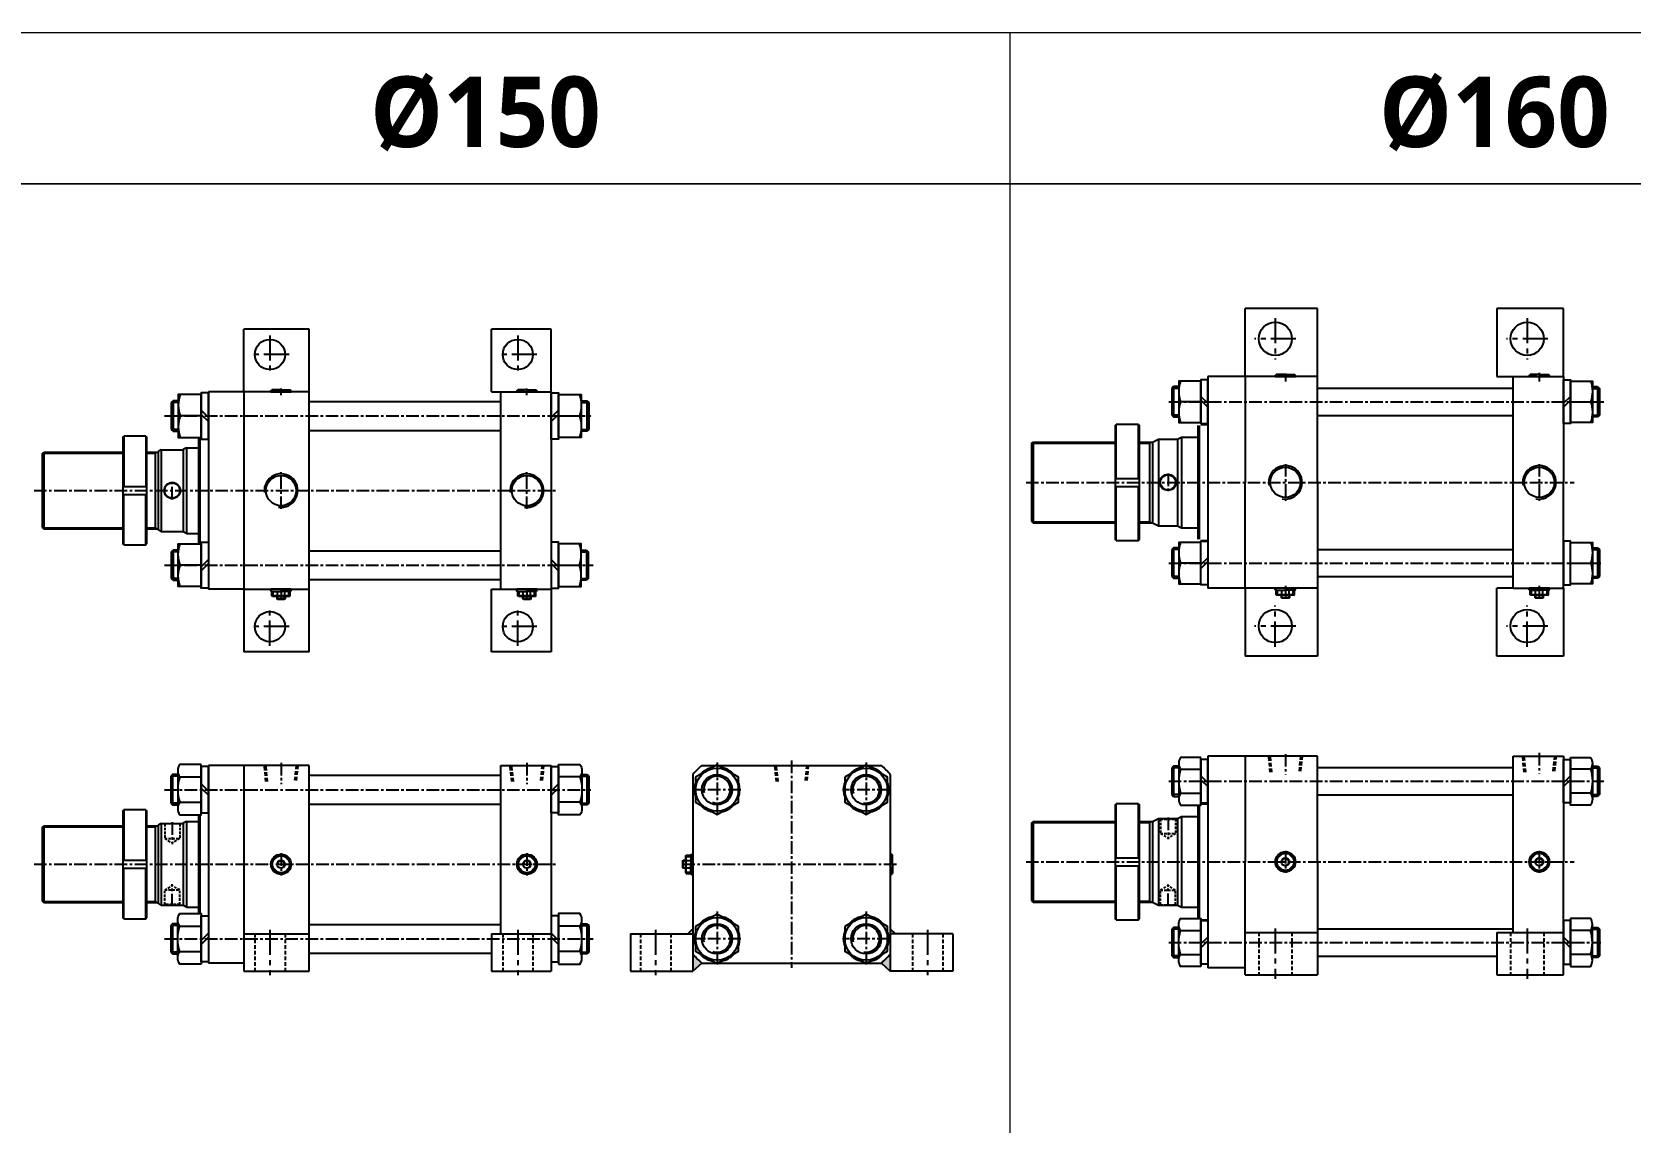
# Model space of a CAD drawing. Extents: x -819 to 29893, y -8942 to 3511.
# Drawn here: x 1142 to 2728, y 1074 to 2156 of the extents above; entities that cross this region are included whole.
import ezdxf

# ---------------------------------------------------------------- set-up
doc = ezdxf.new("R2010")
doc.units = 0
doc.header["$LTSCALE"] = 10
doc.header["$MEASUREMENT"] = 0
for name, pattern in [('CENTER', [2, 1.25, -0.25, 0.25, -0.25]), ('CENTERX2', [4, 2.5, -0.5, 0.5, -0.5]), ('HIDDEN', [0.375, 0.25, -0.125]), ('HIDDENX2', [0.75, 0.5, -0.25])]:
    doc.linetypes.add(name, pattern=pattern)
doc.layers.get('0').update_dxf_attribs({"linetype": 'CONTINUOUS'})
for name, color, linetype in [('CEN', 1, 'CENTERX2'), ('HID', 2, 'HIDDENX2'), ('ML', 7, 'CONTINUOUS')]:
    doc.layers.add(name, color=color, linetype=linetype)
doc.styles.add('문자', font='romans.shx')

msp = doc.modelspace()

# ---------------------------------------------------------------- hatches: boundary and pattern name
at = {"layer": 'ML'}
h = msp.add_hatch(color=256, dxfattribs=at)
h.paths.add_polyline_path([(1994, 1266), (1994, 1261), (1999, 1261)])
h.paths.add_polyline_path([(1994, 1240.8, -0.02356), (1985.2, 1232), (1994, 1224)])
h.paths.add_polyline_path([(1806.8, 1232, -0.02356), (1798, 1240.8), (1798, 1224)])
h.paths.add_polyline_path([(1798, 1266), (1793, 1261), (1798, 1261)])

# ---------------------------------------------------------------- linework, layer by layer
at = {"layer": 'CEN', "color": 1, "linetype": 'CENTER', "ltscale": 2}
for p, q in [((2376.1, 1871.9), (2376.1, 1830.9)), ((2626.1, 1871.9), (2626.1, 1830.9)), ((1378.3, 1854.8), (1378.3, 1816.8)), ((1624.3, 1854.8), (1624.3, 1816.8)), ((2396.6, 1851.4), (2355.6, 1851.4)), ((2646.6, 1851.4), (2605.6, 1851.4)), ((1397.3, 1835.8), (1359.3, 1835.8)), ((1643.3, 1835.8), (1605.3, 1835.8)), ((2376.1, 1545.9), (2376.1, 1586.9)), ((2626.1, 1545.9), (2626.1, 1586.9)), ((1378.3, 1546.8), (1378.3, 1584.8)), ((1624.3, 1546.8), (1624.3, 1584.8)), ((1397.3, 1565.8), (1359.3, 1565.8)), ((1643.3, 1565.8), (1605.3, 1565.8)), ((2396.6, 1566.4), (2355.6, 1566.4)), ((2646.6, 1566.4), (2605.6, 1566.4)), ((1378.3, 1265), (1378.3, 1220)), ((1624.3, 1265), (1624.3, 1220)), ((1761, 1265), (1761, 1220)), ((2031, 1265), (2031, 1220)), ((2376.1, 1266.4), (2376.1, 1216.4)), ((2626.1, 1266.4), (2626.1, 1216.4))]:
    msp.add_line(p, q, dxfattribs=at)
at = {"layer": 'CEN', "color": 7, "linetype": 'Continuous', "ltscale": 2}
for p, q in [((1598.3, 1261), (1598.3, 1224)), ((2596.1, 1262.4), (2596.1, 1220.4))]:
    msp.add_line(p, q, dxfattribs=at)
at = {"layer": 'HID', "color": 6, "linetype": 'HIDDEN', "ltscale": 1.5}
for p, q in [((1363.3, 1261), (1363.3, 1224)), ((1393.3, 1261), (1393.3, 1224)), ((1609.3, 1261), (1609.3, 1224)), ((1639.3, 1261), (1639.3, 1224)), ((1746, 1261), (1746, 1224)), ((1776, 1261), (1776, 1224)), ((2016, 1261), (2016, 1224)), ((2046, 1261), (2046, 1224)), ((2359.6, 1262.4), (2359.6, 1220.4)), ((2392.6, 1262.4), (2392.6, 1220.4)), ((2609.6, 1262.4), (2609.6, 1220.4)), ((2642.6, 1262.4), (2642.6, 1220.4))]:
    msp.add_line(p, q, dxfattribs=at)
at = {"layer": 'ML'}
for p, q in [((2346.1, 1813.9), (2346.1, 1881.4)), ((2418.1, 1881.4), (2346.1, 1881.4)), ((2418.1, 1813.9), (2418.1, 1881.4)), ((2662.1, 1881.4), (2596.1, 1881.4)), ((2596.1, 1881.4), (2596.1, 1813.9)), ((2662.1, 1813.9), (2662.1, 1881.4)), ((1352.3, 1798.8), (1352.3, 1860.8)), ((1417.3, 1860.8), (1352.3, 1860.8)), ((1417.3, 1540.8), (1417.3, 1860.8)), ((1657.3, 1860.8), (1598.3, 1860.8)), ((1598.3, 1798.8), (1598.3, 1860.8)), ((1657.3, 1798.8), (1657.3, 1860.8)), ((2309.1, 1813.9), (2309.1, 1603.9)), ((2346.1, 1813.9), (2309.1, 1813.9)), ((2309.1, 1813.9), (2309.1, 1813.9)), ((2376.1, 1814.9), (2377.1, 1815.9)), ((2376.1, 1814.9), (2376.1, 1813.9)), ((2376.1, 1814.9), (2381.7, 1814.9)), ((2376.1, 1813.9), (2396.1, 1813.9)), ((2376.1, 1813.9), (2396.1, 1813.9)), ((2386.1, 1815.9), (2377.1, 1815.9)), ((2381.7, 1815.9), (2381.7, 1813.9)), ((2386.1, 1815.9), (2395.1, 1815.9)), ((2390.4, 1815.9), (2390.4, 1813.9)), ((2396.1, 1814.9), (2390.4, 1814.9)), ((2396.1, 1814.9), (2395.1, 1815.9)), ((2396.1, 1814.9), (2396.1, 1813.9)), ((2596.1, 1813.9), (2612.1, 1813.9)), ((2628.1, 1814.9), (2629.1, 1815.9)), ((2628.1, 1814.9), (2628.1, 1813.9)), ((2628.1, 1814.9), (2633.7, 1814.9)), ((2628.1, 1813.9), (2648.1, 1813.9)), ((2628.1, 1813.9), (2648.1, 1813.9)), ((2638.1, 1815.9), (2629.1, 1815.9)), ((2633.7, 1815.9), (2633.7, 1813.9)), ((2638.1, 1815.9), (2647.1, 1815.9)), ((2642.4, 1815.9), (2642.4, 1813.9)), ((2648.1, 1814.9), (2642.4, 1814.9)), ((2648.1, 1814.9), (2647.1, 1815.9)), ((2648.1, 1814.9), (2648.1, 1813.9)), ((1317.3, 1798.8), (1317.3, 1602.8)), ((1352.3, 1798.8), (1317.3, 1798.8)), ((1352.3, 1798.8), (1352.3, 1602.8)), ((1417.3, 1798.8), (1352.3, 1798.8)), ((1379.3, 1799.8), (1380.3, 1800.8)), ((1379.3, 1799.8), (1379.3, 1798.8)), ((1379.3, 1799.8), (1384.9, 1799.8)), ((1379.3, 1798.8), (1399.3, 1798.8)), ((1379.3, 1798.8), (1399.3, 1798.8)), ((1389.3, 1800.8), (1380.3, 1800.8)), ((1384.9, 1800.8), (1384.9, 1798.8)), ((1389.3, 1800.8), (1398.3, 1800.8)), ((1393.7, 1800.8), (1393.7, 1798.8)), ((1399.3, 1799.8), (1393.7, 1799.8)), ((1399.3, 1799.8), (1398.3, 1800.8)), ((1399.3, 1799.8), (1399.3, 1798.8)), ((1417.3, 1602.8), (1417.3, 1798.8)), ((1598.3, 1798.8), (1657.3, 1798.8)), ((1607.3, 1798.8), (1657.3, 1798.8)), ((1607.3, 1602.8), (1607.3, 1798.8)), ((1623.3, 1799.8), (1624.3, 1800.8)), ((1623.3, 1799.8), (1623.3, 1798.8)), ((1623.3, 1799.8), (1628.9, 1799.8)), ((1623.3, 1798.8), (1643.3, 1798.8)), ((1623.3, 1798.8), (1643.3, 1798.8)), ((1633.3, 1800.8), (1624.3, 1800.8)), ((1628.9, 1800.8), (1628.9, 1798.8)), ((1633.3, 1800.8), (1642.3, 1800.8)), ((1637.7, 1800.8), (1637.7, 1798.8)), ((1643.3, 1799.8), (1637.7, 1799.8)), ((1643.3, 1799.8), (1642.3, 1800.8)), ((1643.3, 1799.8), (1643.3, 1798.8)), ((1657.3, 1798.8), (1657.3, 1602.8)), ((2275.1, 1803.9), (2273.4, 1802.2)), ((2273.4, 1802.2), (2273.4, 1775.6)), ((2280.3, 1803.9), (2275.1, 1803.9)), ((2275.1, 1803.9), (2275.1, 1773.9)), ((2302.3, 1794.2), (2309.1, 1787.4)), ((2668.9, 1794.2), (2662.1, 1787.4)), ((2690.9, 1803.9), (2696, 1803.9)), ((2696, 1803.9), (2697.7, 1802.2)), ((2696, 1803.9), (2696, 1773.9)), ((2697.7, 1802.2), (2697.7, 1775.6)), ((1282.1, 1789.8), (1280.4, 1788.1)), ((1280.4, 1788.1), (1280.4, 1761.5)), ((1287.3, 1789.8), (1282.1, 1789.8)), ((1282.1, 1789.8), (1282.1, 1759.8)), ((1310.1, 1780.4), (1317.3, 1773.2)), ((1664.5, 1780.4), (1657.3, 1773.2)), ((1687.8, 1789.8), (1692.9, 1789.8)), ((1692.9, 1789.8), (1694.7, 1788.1)), ((1692.9, 1789.8), (1692.9, 1759.8)), ((1694.7, 1788.1), (1694.7, 1761.5)), ((2302.3, 1788.9), (2282.1, 1788.9)), ((2302.3, 1790.4), (2309.1, 1783.6)), ((2668.9, 1790.4), (2662.1, 1783.6)), ((2668.9, 1788.9), (2689, 1788.9)), ((1280.4, 1761.5), (1282.1, 1759.8)), ((1310.1, 1774.8), (1289.2, 1774.8)), ((1310.1, 1776.4), (1317.3, 1769.2)), ((1664.5, 1776.4), (1657.3, 1769.2)), ((1664.5, 1774.8), (1685.4, 1774.8)), ((1694.7, 1761.5), (1692.9, 1759.8)), ((2217.3, 1765.4), (2218.3, 1766.4)), ((2217.3, 1765.4), (2217.3, 1652.4)), ((2240.3, 1766.4), (2218.3, 1766.4)), ((2218.3, 1712.9), (2218.3, 1766.4)), ((2240.3, 1712.9), (2240.3, 1766.4)), ((2240.3, 1766.4), (2241.3, 1765.4)), ((2241.3, 1652.4), (2241.3, 1765.4)), ((2273.4, 1775.6), (2275.1, 1773.9)), ((2275.1, 1773.9), (2280.3, 1773.9)), ((2299.1, 1764.9), (2299.4, 1765.2)), ((2299.1, 1764.9), (2299.1, 1652.9)), ((2300.6, 1765.2), (2300.6, 1652.5)), ((2696, 1773.9), (2690.9, 1773.9)), ((2697.7, 1775.6), (2696, 1773.9)), ((1232.1, 1753.8), (1233.1, 1754.8)), ((1232.1, 1753.8), (1232.1, 1647.8)), ((1233.1, 1754.8), (1233.1, 1704.8)), ((1255.1, 1754.8), (1233.1, 1754.8)), ((1255.1, 1754.8), (1255.1, 1704.8)), ((1255.1, 1754.8), (1256.1, 1753.8)), ((1256.1, 1647.8), (1256.1, 1753.8)), ((1282.1, 1759.8), (1287.3, 1759.8)), ((1307.3, 1753.5), (1307.3, 1648.1)), ((1308.8, 1753.5), (1308.8, 1648.1)), ((1692.9, 1759.8), (1687.8, 1759.8)), ((2134.1, 1747.4), (2135.6, 1748.9)), ((2134.1, 1747.4), (2134.1, 1670.4)), ((2135.6, 1748.9), (2135.6, 1668.9)), ((2251.1, 1748.9), (2251.1, 1668.9)), ((2254.1, 1748.9), (2260.1, 1751.9)), ((2254.1, 1748.9), (2254.1, 1668.9)), ((2260.1, 1751.9), (2260.1, 1665.9)), ((2279.1, 1751.9), (2283.1, 1753.9)), ((2279.1, 1751.9), (2279.1, 1665.9)), ((2283.1, 1753.9), (2283.1, 1663.9)), ((1152.3, 1737.3), (1153.8, 1738.8)), ((1152.3, 1737.3), (1152.3, 1664.3)), ((1153.8, 1738.8), (1153.8, 1662.8)), ((1264.3, 1738.8), (1264.3, 1662.8)), ((1270.3, 1741.3), (1267.3, 1739.6)), ((1267.3, 1739.6), (1267.3, 1662)), ((1270.3, 1741.3), (1270.3, 1660.3)), ((1295.3, 1743.3), (1292.3, 1741.6)), ((1292.3, 1741.6), (1292.3, 1660)), ((1295.3, 1743.3), (1295.3, 1658.3)), ((1232.1, 1704.8), (1256.1, 1704.8)), ((2217.3, 1712.9), (2241.3, 1712.9)), ((2217.3, 1704.9), (2241.3, 1704.9)), ((2218.3, 1651.4), (2218.3, 1704.9)), ((2240.3, 1651.4), (2240.3, 1704.9)), ((1232.1, 1696.8), (1256.1, 1696.8)), ((1233.1, 1646.8), (1233.1, 1696.8)), ((1255.1, 1646.8), (1255.1, 1696.8)), ((2134.1, 1670.4), (2135.6, 1668.9)), ((2254.1, 1668.9), (2260.1, 1665.9)), ((2279.1, 1665.9), (2283.1, 1663.9)), ((1152.3, 1664.3), (1153.8, 1662.8)), ((1270.3, 1660.3), (1267.3, 1662)), ((1295.3, 1658.3), (1292.3, 1660)), ((2218.3, 1651.4), (2217.3, 1652.4)), ((2218.3, 1651.4), (2240.3, 1651.4)), ((2240.3, 1651.4), (2241.3, 1652.4)), ((2299.1, 1652.9), (2299.4, 1652.5)), ((1233.1, 1646.8), (1232.1, 1647.8)), ((1233.1, 1646.8), (1255.1, 1646.8)), ((1255.1, 1646.8), (1256.1, 1647.8)), ((1282.1, 1641.8), (1280.4, 1640.1)), ((1280.4, 1640.1), (1280.4, 1613.5)), ((1287.3, 1641.8), (1282.1, 1641.8)), ((1282.1, 1641.8), (1282.1, 1611.8)), ((1687.3, 1641.8), (1692.5, 1641.8)), ((1692.5, 1641.8), (1694.2, 1640.1)), ((1692.5, 1641.8), (1692.5, 1611.8)), ((1694.2, 1640.1), (1694.2, 1613.5)), ((2275.1, 1643.9), (2273.4, 1642.2)), ((2273.4, 1642.2), (2273.4, 1615.6)), ((2280.3, 1643.9), (2275.1, 1643.9)), ((2275.1, 1643.9), (2275.1, 1613.9)), ((2302.3, 1627.4), (2309.1, 1634.2)), ((2690.9, 1643.9), (2696, 1643.9)), ((2696, 1643.9), (2697.7, 1642.2)), ((2696, 1643.9), (2696, 1613.9)), ((2697.7, 1642.2), (2697.7, 1615.6)), ((1310.1, 1626.8), (1289.2, 1626.8)), ((1310.1, 1625.2), (1317.3, 1632.4)), ((1310.1, 1621.2), (1317.3, 1628.4)), ((1664.5, 1625.2), (1657.3, 1632.4)), ((1664.5, 1621.2), (1657.3, 1628.4)), ((1664.5, 1626.8), (1685.4, 1626.8)), ((2302.3, 1628.9), (2282.1, 1628.9)), ((2302.3, 1623.6), (2309.1, 1630.4)), ((2668.9, 1628.9), (2689, 1628.9)), ((1280.4, 1613.5), (1282.1, 1611.8)), ((1282.1, 1611.8), (1287.3, 1611.8)), ((1352.3, 1602.8), (1317.3, 1602.8)), ((1352.3, 1602.8), (1417.3, 1602.8)), ((1352.3, 1602.8), (1352.3, 1540.8)), ((1379.3, 1601.3), (1379.3, 1602.8)), ((1399.3, 1602.8), (1379.3, 1602.8)), ((1399.3, 1601.3), (1399.3, 1602.8)), ((1598.3, 1602.8), (1657.3, 1602.8)), ((1598.3, 1540.8), (1598.3, 1602.8)), ((1607.3, 1602.8), (1657.3, 1602.8)), ((1623.3, 1601.3), (1623.3, 1602.8)), ((1643.3, 1602.8), (1623.3, 1602.8)), ((1643.3, 1601.3), (1643.3, 1602.8)), ((1657.3, 1602.8), (1657.3, 1540.8)), ((1692.5, 1611.8), (1687.3, 1611.8)), ((1694.2, 1613.5), (1692.5, 1611.8)), ((2273.4, 1615.6), (2275.1, 1613.9)), ((2275.1, 1613.9), (2280.3, 1613.9)), ((2346.1, 1603.9), (2309.1, 1603.9)), ((2346.1, 1603.9), (2346.1, 1536.4)), ((2376.1, 1602.4), (2376.1, 1603.9)), ((2396.1, 1603.9), (2376.1, 1603.9)), ((2376.6, 1601.9), (2376.1, 1602.4)), ((2395.6, 1601.9), (2396.1, 1602.4)), ((2396.1, 1602.4), (2396.1, 1603.9)), ((2418.1, 1603.9), (2418.1, 1536.4)), ((2596.1, 1536.4), (2596.1, 1603.9)), ((2612.1, 1603.9), (2596.1, 1603.9)), ((2628.1, 1602.4), (2628.1, 1603.9)), ((2648.1, 1603.9), (2628.1, 1603.9)), ((2628.6, 1601.9), (2628.1, 1602.4)), ((2647.6, 1601.9), (2648.1, 1602.4)), ((2648.1, 1602.4), (2648.1, 1603.9)), ((2662.1, 1603.9), (2662.1, 1536.4)), ((2696, 1613.9), (2690.9, 1613.9)), ((2697.7, 1615.6), (2696, 1613.9)), ((1379.8, 1600.8), (1379.3, 1601.3)), ((1379.8, 1600.8), (1389.3, 1600.8)), ((1380.3, 1596.3), (1380.3, 1600.8)), ((1380.8, 1595.8), (1380.3, 1596.3)), ((1398.3, 1596.3), (1380.3, 1596.3)), ((1389.3, 1595.8), (1380.8, 1595.8)), ((1381.6, 1596.3), (1381.6, 1600.8)), ((1385.3, 1593.3), (1385.3, 1595.8)), ((1393.3, 1593.3), (1385.3, 1593.3)), ((1385.8, 1592.8), (1385.3, 1593.3)), ((1385.7, 1596.3), (1385.7, 1600.8)), ((1392.8, 1592.8), (1385.8, 1592.8)), ((1398.8, 1600.8), (1389.3, 1600.8)), ((1397.8, 1595.8), (1389.3, 1595.8)), ((1393.3, 1593.3), (1392.8, 1592.8)), ((1392.9, 1596.3), (1392.9, 1600.8)), ((1393.3, 1595.8), (1393.3, 1593.3)), ((1397, 1596.3), (1397, 1600.8)), ((1397.8, 1595.8), (1398.3, 1596.3)), ((1398.3, 1596.3), (1398.3, 1600.8)), ((1398.8, 1600.8), (1399.3, 1601.3)), ((1623.8, 1600.8), (1623.3, 1601.3)), ((1623.8, 1600.8), (1633.3, 1600.8)), ((1624.3, 1596.3), (1624.3, 1600.8)), ((1624.8, 1595.8), (1624.3, 1596.3)), ((1642.3, 1596.3), (1624.3, 1596.3)), ((1633.3, 1595.8), (1624.8, 1595.8)), ((1625.6, 1596.3), (1625.6, 1600.8)), ((1629.3, 1593.3), (1629.3, 1595.8)), ((1637.3, 1593.3), (1629.3, 1593.3)), ((1629.8, 1592.8), (1629.3, 1593.3)), ((1629.7, 1596.3), (1629.7, 1600.8)), ((1636.8, 1592.8), (1629.8, 1592.8)), ((1642.8, 1600.8), (1633.3, 1600.8)), ((1641.8, 1595.8), (1633.3, 1595.8)), ((1637.3, 1593.3), (1636.8, 1592.8)), ((1636.9, 1596.3), (1636.9, 1600.8)), ((1637.3, 1595.8), (1637.3, 1593.3)), ((1641, 1596.3), (1641, 1600.8)), ((1641.8, 1595.8), (1642.3, 1596.3)), ((1642.3, 1596.3), (1642.3, 1600.8)), ((1642.8, 1600.8), (1643.3, 1601.3)), ((2376.6, 1601.9), (2386.1, 1601.9)), ((2377.1, 1597.4), (2377.1, 1601.9)), ((2377.6, 1596.9), (2377.1, 1597.4)), ((2395.1, 1597.4), (2377.1, 1597.4)), ((2386.1, 1596.9), (2377.6, 1596.9)), ((2378.4, 1597.4), (2378.4, 1601.9)), ((2382.1, 1594.4), (2382.1, 1596.9)), ((2390.1, 1594.4), (2382.1, 1594.4)), ((2382.6, 1593.9), (2382.1, 1594.4)), ((2382.4, 1597.4), (2382.4, 1601.9)), ((2389.5, 1593.9), (2382.6, 1593.9)), ((2395.6, 1601.9), (2386.1, 1601.9)), ((2394.6, 1596.9), (2386.1, 1596.9)), ((2390.1, 1594.4), (2389.5, 1593.9)), ((2389.7, 1597.4), (2389.7, 1601.9)), ((2390.1, 1596.9), (2390.1, 1594.4)), ((2393.8, 1597.4), (2393.8, 1601.9)), ((2394.6, 1596.9), (2395.1, 1597.4)), ((2395.1, 1597.4), (2395.1, 1601.9)), ((2628.6, 1601.9), (2638.1, 1601.9)), ((2629.1, 1597.4), (2629.1, 1601.9)), ((2629.6, 1596.9), (2629.1, 1597.4)), ((2647.1, 1597.4), (2629.1, 1597.4)), ((2638.1, 1596.9), (2629.6, 1596.9)), ((2630.4, 1597.4), (2630.4, 1601.9)), ((2634.1, 1594.4), (2634.1, 1596.9)), ((2642.1, 1594.4), (2634.1, 1594.4)), ((2634.6, 1593.9), (2634.1, 1594.4)), ((2634.4, 1597.4), (2634.4, 1601.9)), ((2641.5, 1593.9), (2634.6, 1593.9)), ((2647.6, 1601.9), (2638.1, 1601.9)), ((2646.6, 1596.9), (2638.1, 1596.9)), ((2642.1, 1594.4), (2641.5, 1593.9)), ((2641.7, 1597.4), (2641.7, 1601.9)), ((2642.1, 1596.9), (2642.1, 1594.4)), ((2645.8, 1597.4), (2645.8, 1601.9)), ((2646.6, 1596.9), (2647.1, 1597.4)), ((2647.1, 1597.4), (2647.1, 1601.9)), ((1417.3, 1540.8), (1352.3, 1540.8)), ((1657.3, 1540.8), (1598.3, 1540.8)), ((2418.1, 1536.4), (2346.1, 1536.4)), ((2662.1, 1536.4), (2596.1, 1536.4)), ((1352.3, 1428), (1317.3, 1428)), ((1317.3, 1428), (1317.3, 1232)), ((1352.3, 1428), (1352.3, 1224)), ((1417.3, 1428), (1352.3, 1428)), ((1417.3, 1224), (1417.3, 1428)), ((1607.3, 1261), (1607.3, 1428)), ((1607.3, 1428), (1657.3, 1428)), ((1657.3, 1428), (1657.3, 1224)), ((1806.8, 1428), (1985.2, 1428)), ((2280.3, 1430.2), (2280.3, 1394.7)), ((2346.1, 1437.4), (2309.1, 1437.4)), ((2309.1, 1437.4), (2309.1, 1437.4)), ((2309.1, 1437.4), (2309.1, 1227.4)), ((2690.9, 1430.2), (2690.9, 1394.7)), ((1281.7, 1419), (1279.9, 1417.3)), ((1279.9, 1417.3), (1279.9, 1390.7)), ((1286.8, 1419), (1281.7, 1419)), ((1281.7, 1419), (1281.7, 1389)), ((1286.8, 1422.8), (1286.8, 1385.2)), ((1288.7, 1416.6), (1310.1, 1416.6)), ((1685.9, 1416.6), (1664.5, 1416.6)), ((1687.8, 1422.8), (1687.8, 1385.2)), ((1687.8, 1419), (1692.9, 1419)), ((1692.9, 1419), (1694.7, 1417.3)), ((1692.9, 1419), (1692.9, 1389)), ((1694.7, 1417.3), (1694.7, 1390.7)), ((1798, 1419.2), (1798, 1240.8)), ((1798, 1419.2), (1798, 1224)), ((1994, 1419.2), (1994, 1240.8)), ((1994, 1419.2), (1994, 1224)), ((2275.1, 1427.4), (2273.4, 1425.7)), ((2273.4, 1425.7), (2273.4, 1399.1)), ((2280.3, 1427.4), (2275.1, 1427.4)), ((2275.1, 1427.4), (2275.1, 1397.4)), ((2282.1, 1424.3), (2302.3, 1424.3)), ((2302.3, 1417.7), (2309.1, 1410.9)), ((2302.3, 1413.9), (2309.1, 1407.1)), ((2668.9, 1417.7), (2662.1, 1410.9)), ((2668.9, 1413.9), (2662.1, 1407.1)), ((2689, 1424.3), (2668.9, 1424.3)), ((2690.9, 1427.4), (2696, 1427.4)), ((2696, 1427.4), (2697.7, 1425.7)), ((2696, 1427.4), (2696, 1397.4)), ((2697.7, 1425.7), (2697.7, 1399.1)), ((1310.1, 1409.7), (1317.3, 1402.5)), ((1310.1, 1405.6), (1317.3, 1398.4)), ((1664.5, 1409.7), (1657.3, 1402.5)), ((1664.5, 1405.6), (1657.3, 1398.4)), ((2273.4, 1399.1), (2275.1, 1397.4)), ((2275.1, 1397.4), (2280.3, 1397.4)), ((2282.1, 1400.6), (2302.3, 1400.6)), ((2689, 1400.6), (2668.9, 1400.6)), ((2696, 1397.4), (2690.9, 1397.4)), ((2697.7, 1399.1), (2696, 1397.4)), ((1232.1, 1383), (1233.1, 1384)), ((1232.1, 1383), (1232.1, 1277)), ((1233.1, 1384), (1233.1, 1334)), ((1255.1, 1384), (1233.1, 1384)), ((1255.1, 1384), (1255.1, 1334)), ((1255.1, 1384), (1256.1, 1383)), ((1256.1, 1277), (1256.1, 1383)), ((1279.9, 1390.7), (1281.7, 1389)), ((1281.7, 1389), (1286.8, 1389)), ((1288.7, 1391.5), (1310.1, 1391.5)), ((1685.9, 1391.5), (1664.5, 1391.5)), ((1692.9, 1389), (1687.8, 1389)), ((1694.7, 1390.7), (1692.9, 1389)), ((2217.3, 1388.9), (2218.3, 1389.9)), ((2217.3, 1388.9), (2217.3, 1275.9)), ((2240.3, 1389.9), (2218.3, 1389.9)), ((2218.3, 1336.4), (2218.3, 1389.9)), ((2240.3, 1389.9), (2241.3, 1388.9)), ((2240.3, 1336.4), (2240.3, 1389.9)), ((2241.3, 1275.9), (2241.3, 1388.9)), ((2299.1, 1388.4), (2299.4, 1388.7)), ((2299.1, 1388.4), (2299.1, 1276.4)), ((2300.6, 1388.7), (2300.6, 1276.1)), ((1152.3, 1366.5), (1153.8, 1368)), ((1152.3, 1366.5), (1152.3, 1293.5)), ((1153.8, 1368), (1153.8, 1292)), ((1264.3, 1368), (1264.3, 1292)), ((1270.3, 1370.5), (1267.3, 1368.8)), ((1267.3, 1368.8), (1267.3, 1291.3)), ((1270.3, 1370.5), (1270.3, 1289.5)), ((1295.3, 1372.5), (1292.3, 1370.8)), ((1292.3, 1370.8), (1292.3, 1289.3)), ((1295.3, 1372.5), (1295.3, 1287.5)), ((1307.3, 1379), (1307.3, 1281.1)), ((1308.8, 1379), (1308.8, 1281.1)), ((2134.1, 1370.9), (2135.6, 1372.4)), ((2134.1, 1370.9), (2134.1, 1293.9)), ((2135.6, 1372.4), (2135.6, 1292.4)), ((2251.1, 1372.4), (2251.1, 1292.4)), ((2254.1, 1372.4), (2260.1, 1375.4)), ((2254.1, 1372.4), (2254.1, 1292.4)), ((2260.1, 1375.4), (2260.1, 1289.4)), ((2279.1, 1375.4), (2283.1, 1377.4)), ((2279.1, 1375.4), (2279.1, 1289.4)), ((2283.1, 1377.4), (2283.1, 1287.4)), ((1232.1, 1334), (1256.1, 1334)), ((1385.7, 1337.7), (1381.6, 1333.6)), ((1392.9, 1337.7), (1397, 1333.6)), ((1629.7, 1337.7), (1625.6, 1333.6)), ((1636.9, 1337.7), (1641, 1333.6)), ((1788, 1333.5), (1788.5, 1334)), ((1788, 1326.6), (1788, 1333.5)), ((1788.5, 1326), (1788.5, 1334)), ((1788.5, 1334), (1791, 1334)), ((1791, 1338.5), (1791.5, 1339)), ((1791, 1330), (1791, 1338.5)), ((1791.5, 1339), (1796, 1339)), ((1791.5, 1321), (1791.5, 1339)), ((1791.5, 1337.7), (1796, 1337.7)), ((1791.5, 1333.6), (1796, 1333.6)), ((1796, 1339.5), (1796.5, 1340)), ((1796, 1339.5), (1796, 1330)), ((1796.5, 1340), (1798, 1340)), ((1798, 1320), (1798, 1340)), ((1798, 1338), (1798, 1322)), ((1994, 1340), (1994, 1320)), ((1994, 1340), (1994, 1320)), ((1994, 1340), (1994, 1320)), ((1995, 1340), (1994, 1340)), ((1996, 1334.4), (1994, 1334.4)), ((1995, 1340), (1996, 1339)), ((1995, 1340), (1995, 1334.4)), ((1996, 1330), (1996, 1339)), ((2217.3, 1336.4), (2241.3, 1336.4)), ((2382.4, 1340.1), (2378.4, 1336)), ((2389.7, 1340.1), (2393.8, 1336)), ((2634.4, 1340.1), (2630.4, 1336)), ((2641.7, 1340.1), (2645.8, 1336)), ((1232.1, 1326), (1256.1, 1326)), ((1233.1, 1276), (1233.1, 1326)), ((1255.1, 1276), (1255.1, 1326)), ((1381.6, 1326.4), (1385.7, 1322.3)), ((1397, 1326.4), (1392.9, 1322.3)), ((1625.6, 1326.4), (1629.7, 1322.3)), ((1641, 1326.4), (1636.9, 1322.3)), ((1788.5, 1326), (1788, 1326.6)), ((1791, 1326), (1788.5, 1326)), ((1791, 1321.5), (1791, 1330)), ((1791, 1321.5), (1791.5, 1321)), ((1791.5, 1326.4), (1796, 1326.4)), ((1791.5, 1322.3), (1796, 1322.3)), ((1791.5, 1321), (1796, 1321)), ((1796, 1320.5), (1796, 1330)), ((1796, 1320.5), (1796.5, 1320)), ((1796.5, 1320), (1798, 1320)), ((1996, 1325.7), (1994, 1325.7)), ((1995, 1320), (1994, 1320)), ((1995, 1320), (1995, 1325.7)), ((1995, 1320), (1996, 1321)), ((1996, 1330), (1996, 1321)), ((2217.3, 1328.4), (2241.3, 1328.4)), ((2218.3, 1274.9), (2218.3, 1328.4)), ((2240.3, 1274.9), (2240.3, 1328.4)), ((2378.4, 1328.8), (2382.4, 1324.7)), ((2393.8, 1328.8), (2389.7, 1324.7)), ((2630.4, 1328.8), (2634.4, 1324.7)), ((2645.8, 1328.8), (2641.7, 1324.7)), ((1152.3, 1293.5), (1153.8, 1292)), ((1270.3, 1289.5), (1267.3, 1291.3)), ((1295.3, 1287.5), (1292.3, 1289.3)), ((2134.1, 1293.9), (2135.6, 1292.4)), ((2254.1, 1292.4), (2260.1, 1289.4)), ((2279.1, 1289.4), (2283.1, 1287.4)), ((1233.1, 1276), (1232.1, 1277)), ((1233.1, 1276), (1255.1, 1276)), ((1255.1, 1276), (1256.1, 1277)), ((1281.7, 1271), (1279.9, 1269.3)), ((1279.9, 1269.3), (1279.9, 1242.7)), ((1286.8, 1271), (1281.7, 1271)), ((1281.7, 1271), (1281.7, 1241)), ((1286.8, 1237.2), (1286.8, 1274.8)), ((1687.8, 1237.2), (1687.8, 1274.8)), ((1687.8, 1271), (1692.9, 1271)), ((1692.9, 1271), (1694.7, 1269.3)), ((1692.9, 1271), (1692.9, 1241)), ((1694.7, 1269.3), (1694.7, 1242.7)), ((2218.3, 1274.9), (2217.3, 1275.9)), ((2218.3, 1274.9), (2240.3, 1274.9)), ((2240.3, 1274.9), (2241.3, 1275.9)), ((2280.3, 1234.7), (2280.3, 1270.2)), ((2299.1, 1276.4), (2299.4, 1276.1)), ((2690.9, 1234.7), (2690.9, 1270.2)), ((1288.7, 1268.6), (1310.1, 1268.6)), ((1310.1, 1254.5), (1317.3, 1261.7)), ((1310.1, 1250.4), (1317.3, 1257.6)), ((1352.3, 1261), (1417.3, 1261)), ((1598.3, 1261), (1657.3, 1261)), ((1664.5, 1254.5), (1657.3, 1261.7)), ((1664.5, 1250.4), (1657.3, 1257.6)), ((1685.9, 1268.6), (1664.5, 1268.6)), ((1736, 1261), (1798, 1261)), ((1736, 1261), (1736, 1224)), ((1798, 1266), (1793, 1261)), ((1994, 1266), (1999, 1261)), ((2056, 1261), (1994, 1261)), ((2056, 1261), (2056, 1224)), ((2275.1, 1267.4), (2273.4, 1265.7)), ((2273.4, 1265.7), (2273.4, 1239.1)), ((2280.3, 1267.4), (2275.1, 1267.4)), ((2275.1, 1267.4), (2275.1, 1237.4)), ((2282.1, 1264.3), (2302.3, 1264.3)), ((2302.3, 1250.9), (2309.1, 1257.7)), ((2302.3, 1247.1), (2309.1, 1253.9)), ((2346.1, 1262.4), (2418.1, 1262.4)), ((2596.1, 1262.4), (2662.1, 1262.4)), ((2668.9, 1250.9), (2662.1, 1257.7)), ((2668.9, 1247.1), (2662.1, 1253.9)), ((2689, 1264.3), (2668.9, 1264.3)), ((2690.9, 1267.4), (2696, 1267.4)), ((2696, 1267.4), (2697.7, 1265.7)), ((2696, 1267.4), (2696, 1237.4)), ((2697.7, 1265.7), (2697.7, 1239.1)), ((1279.9, 1242.7), (1281.7, 1241)), ((1281.7, 1241), (1286.8, 1241)), ((1288.7, 1243.5), (1310.1, 1243.5)), ((1685.9, 1243.5), (1664.5, 1243.5)), ((1692.9, 1241), (1687.8, 1241)), ((1694.7, 1242.7), (1692.9, 1241)), ((2273.4, 1239.1), (2275.1, 1237.4)), ((2275.1, 1237.4), (2280.3, 1237.4)), ((2282.1, 1240.6), (2302.3, 1240.6)), ((2689, 1240.6), (2668.9, 1240.6)), ((2696, 1237.4), (2690.9, 1237.4)), ((2697.7, 1239.1), (2696, 1237.4)), ((1352.3, 1232), (1317.3, 1232)), ((1352.3, 1224), (1417.3, 1224)), ((1598.3, 1224), (1657.3, 1224)), ((1736, 1224), (1798, 1224)), ((1806.8, 1232), (1798, 1224)), ((1806.8, 1232), (1985.2, 1232)), ((1985.2, 1232), (1994, 1224)), ((2056, 1224), (1994, 1224)), ((2346.1, 1227.4), (2309.1, 1227.4)), ((2346.1, 1220.4), (2418.1, 1220.4)), ((2596.1, 1220.4), (2662.1, 1220.4))]:
    msp.add_line(p, q, dxfattribs=at)
at = {"layer": 'ML', "color": 7}
for p, q in [((2418.1, 1813.9), (2346.1, 1813.9)), ((2346.1, 1813.9), (2346.1, 1708.9)), ((2418.1, 1708.9), (2418.1, 1813.9)), ((2612.1, 1708.9), (2612.1, 1813.9)), ((2612.1, 1813.9), (2662.1, 1813.9)), ((2662.1, 1813.9), (2662.1, 1708.9)), ((2302.3, 1766.4), (2309.1, 1766.4)), ((2135.6, 1748.9), (2217.3, 1748.9)), ((2241.3, 1748.9), (2254.1, 1748.9)), ((2260.1, 1751.9), (2279.1, 1751.9)), ((2283.1, 1753.9), (2299.1, 1753.9)), ((2346.1, 1603.9), (2346.1, 1708.9)), ((2418.1, 1708.9), (2418.1, 1603.9)), ((2612.1, 1603.9), (2612.1, 1708.9)), ((2662.1, 1603.9), (2662.1, 1708.9)), ((2135.6, 1668.9), (2217.3, 1668.9)), ((2241.3, 1668.9), (2254.1, 1668.9)), ((2260.1, 1665.9), (2279.1, 1665.9)), ((2283.1, 1663.9), (2299.1, 1663.9)), ((2302.3, 1651.4), (2309.1, 1651.4)), ((2418.1, 1603.9), (2346.1, 1603.9)), ((2612.1, 1603.9), (2662.1, 1603.9)), ((2418.1, 1437.4), (2346.1, 1437.4)), ((2346.1, 1437.4), (2346.1, 1332.4)), ((2418.1, 1332.4), (2418.1, 1437.4)), ((2612.1, 1437.4), (2662.1, 1437.4)), ((2612.1, 1332.4), (2612.1, 1437.4)), ((2662.1, 1437.4), (2662.1, 1332.4)), ((2302.3, 1389.9), (2309.1, 1389.9)), ((2135.6, 1372.4), (2217.3, 1372.4)), ((2241.3, 1372.4), (2254.1, 1372.4)), ((2260.1, 1375.4), (2279.1, 1375.4)), ((2283.1, 1377.4), (2299.1, 1377.4)), ((2346.1, 1220.4), (2346.1, 1332.4)), ((2418.1, 1332.4), (2418.1, 1220.4)), ((2612.1, 1262.4), (2612.1, 1332.4)), ((2662.1, 1220.4), (2662.1, 1332.4)), ((2135.6, 1292.4), (2217.3, 1292.4)), ((2241.3, 1292.4), (2254.1, 1292.4)), ((2260.1, 1289.4), (2279.1, 1289.4)), ((2283.1, 1287.4), (2299.1, 1287.4)), ((2302.3, 1274.9), (2309.1, 1274.9))]:
    msp.add_line(p, q, dxfattribs=at)
at = {"layer": 'ML', "color": 2}
for p, q in [((2376.6, 1815.4), (2376.6, 1813.9)), ((2383.7, 1813.9), (2381.7, 1815.9)), ((2388.5, 1813.9), (2390.4, 1815.9)), ((2395.6, 1815.4), (2395.6, 1813.9)), ((2628.6, 1815.4), (2628.6, 1813.9)), ((2635.7, 1813.9), (2633.7, 1815.9)), ((2640.5, 1813.9), (2642.4, 1815.9)), ((2647.6, 1815.4), (2647.6, 1813.9)), ((1379.8, 1800.3), (1379.8, 1798.8)), ((1386.9, 1798.8), (1384.9, 1800.8)), ((1391.7, 1798.8), (1393.7, 1800.8)), ((1398.8, 1800.3), (1398.8, 1798.8)), ((1623.8, 1800.3), (1623.8, 1798.8)), ((1630.9, 1798.8), (1628.9, 1800.8)), ((1635.7, 1798.8), (1637.7, 1800.8)), ((1642.8, 1800.3), (1642.8, 1798.8)), ((2280.3, 1802.2), (2273.4, 1802.2)), ((2690.9, 1802.2), (2697.7, 1802.2)), ((1287.3, 1788.1), (1280.4, 1788.1)), ((1687.8, 1788.1), (1694.7, 1788.1)), ((1287.3, 1761.5), (1280.4, 1761.5)), ((1687.8, 1761.5), (1694.7, 1761.5)), ((2280.3, 1775.6), (2273.4, 1775.6)), ((2690.9, 1775.6), (2697.7, 1775.6)), ((2134.6, 1747.9), (2217.3, 1747.9)), ((2241.3, 1747.9), (2251.1, 1747.9)), ((2251.1, 1747.9), (2252.8, 1748.9)), ((1264.3, 1737.8), (1266, 1738.8)), ((2134.6, 1669.9), (2217.3, 1669.9)), ((2241.3, 1669.9), (2251.1, 1669.9)), ((2251.1, 1669.9), (2252.8, 1668.9)), ((1264.3, 1663.8), (1266, 1662.8)), ((1287.3, 1640.1), (1280.4, 1640.1)), ((1687.3, 1640.1), (1694.2, 1640.1)), ((2280.3, 1642.2), (2273.4, 1642.2)), ((2690.9, 1642.2), (2697.7, 1642.2)), ((1287.3, 1613.5), (1280.4, 1613.5)), ((1379.8, 1600.8), (1379.8, 1602.8)), ((1398.8, 1600.8), (1398.8, 1602.8)), ((1623.8, 1600.8), (1623.8, 1602.8)), ((1642.8, 1600.8), (1642.8, 1602.8)), ((1687.3, 1613.5), (1694.2, 1613.5)), ((2280.3, 1615.6), (2273.4, 1615.6)), ((2376.6, 1601.9), (2376.6, 1603.9)), ((2395.6, 1601.9), (2395.6, 1603.9)), ((2628.6, 1601.9), (2628.6, 1603.9)), ((2647.6, 1601.9), (2647.6, 1603.9)), ((2690.9, 1615.6), (2697.7, 1615.6)), ((1385.8, 1592.8), (1385.8, 1595.8)), ((1392.8, 1592.8), (1392.8, 1595.8)), ((1629.8, 1592.8), (1629.8, 1595.8)), ((1636.8, 1592.8), (1636.8, 1595.8)), ((2382.6, 1593.9), (2382.6, 1596.9)), ((2389.5, 1593.9), (2389.5, 1596.9)), ((2634.6, 1593.9), (2634.6, 1596.9)), ((2641.5, 1593.9), (2641.5, 1596.9)), ((1286.8, 1417.3), (1279.9, 1417.3)), ((1687.8, 1417.3), (1694.7, 1417.3)), ((2280.3, 1425.7), (2273.4, 1425.7)), ((2690.9, 1425.7), (2697.7, 1425.7)), ((2280.3, 1399.1), (2273.4, 1399.1)), ((2690.9, 1399.1), (2697.7, 1399.1)), ((1286.8, 1390.7), (1279.9, 1390.7)), ((1687.8, 1390.7), (1694.7, 1390.7)), ((1264.3, 1367), (1266, 1368)), ((2134.6, 1371.4), (2217.3, 1371.4)), ((2241.3, 1371.4), (2251.1, 1371.4)), ((2251.1, 1371.4), (2252.8, 1372.4)), ((1788, 1333.5), (1791, 1333.5)), ((1796, 1339.5), (1798, 1339.5)), ((1995.5, 1339.5), (1994, 1339.5)), ((1994, 1332.4), (1996, 1334.4)), ((1788, 1326.6), (1791, 1326.6)), ((1796, 1320.5), (1798, 1320.5)), ((1994, 1327.6), (1996, 1325.7)), ((1995.5, 1320.5), (1994, 1320.5)), ((1264.3, 1293), (1266, 1292)), ((2134.6, 1293.4), (2217.3, 1293.4)), ((2241.3, 1293.4), (2251.1, 1293.4)), ((2251.1, 1293.4), (2252.8, 1292.4)), ((1286.8, 1269.3), (1279.9, 1269.3)), ((1687.8, 1269.3), (1694.7, 1269.3)), ((2280.3, 1265.7), (2273.4, 1265.7)), ((2690.9, 1265.7), (2697.7, 1265.7)), ((1286.8, 1242.7), (1279.9, 1242.7)), ((1687.8, 1242.7), (1694.7, 1242.7)), ((2280.3, 1239.1), (2273.4, 1239.1)), ((2690.9, 1239.1), (2697.7, 1239.1))]:
    msp.add_line(p, q, dxfattribs=at)
at = {"layer": 'ML', "color": 1, "linetype": 'CENTER'}
for p, q in [((2386.1, 1817), (2386.1, 1809.1)), ((2638.1, 1817.5), (2638.1, 1809.1)), ((1389.3, 1795.5), (1389.3, 1802)), ((1633.3, 1795.5), (1633.3, 1802.2)), ((2270.3, 1788.9), (2702.1, 1788.9)), ((1273.6, 1774.8), (1696.9, 1774.8)), ((1389.3, 1682.5), (1389.3, 1719.1)), ((1633.3, 1682.5), (1633.3, 1719.1)), ((2269.6, 1717.7), (2269.6, 1700.1)), ((2386.1, 1727.1), (2386.1, 1690.6)), ((2638.1, 1727.1), (2638.1, 1690.6)), ((1144.1, 1700.8), (1662.3, 1700.8)), ((1281.3, 1692), (1281.3, 1709.6)), ((2128.7, 1708.9), (2672.6, 1708.9)), ((1273.6, 1626.8), (1699.2, 1626.8)), ((2270.3, 1628.9), (2699.2, 1628.9)), ((1389.3, 1603.6), (1389.3, 1592.3)), ((1633.3, 1603.6), (1633.3, 1592.2)), ((2386.1, 1606.1), (2386.1, 1592.8)), ((2638.1, 1606.1), (2638.1, 1593)), ((1389.3, 1430.7), (1389.3, 1409.5)), ((1633.3, 1430.7), (1633.3, 1409.5)), ((1822, 1431.1), (1822, 1376.9)), ((1896, 1432.9), (1896, 1227.1)), ((1970, 1431.1), (1970, 1376.9)), ((2386.1, 1439.4), (2386.1, 1419)), ((2638.1, 1440.5), (2638.1, 1419.9)), ((2270.3, 1412.4), (2702.1, 1412.4)), ((1273.6, 1404), (1696.9, 1404)), ((1845.5, 1404), (1798.5, 1404)), ((1993.5, 1404), (1946.5, 1404)), ((1281.3, 1371.8), (1281.3, 1349.9)), ((2269.6, 1376.4), (2269.6, 1354.9)), ((1389.3, 1341), (1389.3, 1319)), ((1633.3, 1341), (1633.3, 1319)), ((2128.7, 1332.4), (2672.6, 1332.4)), ((2386.1, 1343.4), (2386.1, 1321.4)), ((2638.1, 1343.4), (2638.1, 1321.4)), ((1144.1, 1330), (1662.3, 1330)), ((1787.5, 1330), (2000.7, 1330)), ((1281.3, 1288.3), (1281.3, 1310.2)), ((2269.6, 1288.4), (2269.6, 1310)), ((1822, 1283.1), (1822, 1228.9)), ((1970, 1283.1), (1970, 1228.9)), ((1273.6, 1256), (1699.2, 1256)), ((1845.5, 1256), (1798.5, 1256)), ((1993.5, 1256), (1946.5, 1256)), ((2270.3, 1252.4), (2699.2, 1252.4))]:
    msp.add_line(p, q, dxfattribs=at)
at = {"layer": 'ML', "color": 7, "linetype": 'Continuous'}
for p, q in [((2418.1, 1802.4), (2612.1, 1802.4)), ((1417.3, 1789.1), (1607.3, 1789.1)), ((2418.1, 1775.4), (2612.1, 1775.4)), ((1417.3, 1760.5), (1607.3, 1760.5)), ((1153.8, 1738.8), (1232.1, 1738.8)), ((1256.1, 1738.8), (1267.3, 1738.8)), ((1270.3, 1741.3), (1292.3, 1741.3)), ((1295.3, 1743.3), (1307.3, 1743.3)), ((1153.8, 1662.8), (1232.1, 1662.8)), ((1256.1, 1662.8), (1267.3, 1662.8)), ((1270.3, 1660.3), (1292.3, 1660.3)), ((1295.3, 1658.3), (1307.3, 1658.3)), ((1417.3, 1641.1), (1607.3, 1641.1)), ((2418.1, 1642.4), (2612.1, 1642.4)), ((1417.3, 1612.5), (1607.3, 1612.5)), ((2418.1, 1615.4), (2612.1, 1615.4)), ((1417.3, 1418.3), (1607.3, 1418.3)), ((2418.1, 1425.9), (2612.1, 1425.9)), ((2418.1, 1398.9), (2612.1, 1398.9)), ((1417.3, 1389.7), (1607.3, 1389.7)), ((1153.8, 1368), (1232.1, 1368)), ((1256.1, 1368), (1267.3, 1368)), ((1270.3, 1370.5), (1292.3, 1370.5)), ((1295.3, 1372.5), (1307.3, 1372.5)), ((1153.8, 1292), (1232.1, 1292)), ((1256.1, 1292), (1267.3, 1292)), ((1270.3, 1289.5), (1292.3, 1289.5)), ((1295.3, 1287.5), (1307.3, 1287.5)), ((1417.3, 1270.3), (1607.3, 1270.3)), ((2418.1, 1265.9), (2612.1, 1265.9)), ((1417.3, 1241.7), (1598.3, 1241.7)), ((2418.1, 1238.9), (2596.1, 1238.9))]:
    msp.add_line(p, q, dxfattribs=at)
at = {"layer": 'ML', "color": 2, "linetype": 'Continuous'}
for p, q in [((1152.8, 1737.8), (1232.1, 1737.8)), ((1256.1, 1737.8), (1264.3, 1737.8)), ((1152.8, 1663.8), (1232.1, 1663.8)), ((1256.1, 1663.8), (1264.3, 1663.8)), ((1152.8, 1367), (1232.1, 1367)), ((1256.1, 1367), (1264.3, 1367)), ((1152.8, 1293), (1232.1, 1293)), ((1256.1, 1293), (1264.3, 1293))]:
    msp.add_line(p, q, dxfattribs=at)
at = {"layer": 'ML', "color": 6, "linetype": 'HIDDEN', "ltscale": 1.5}
for p, q in [((1374.3, 1412), (1372.7, 1428)), ((1375.9, 1412), (1374.3, 1428)), ((1404.3, 1428), (1402.7, 1412)), ((1405.9, 1428), (1404.3, 1412)), ((1618.3, 1412), (1616.7, 1428)), ((1619.9, 1412), (1618.3, 1428)), ((1648.3, 1428), (1646.7, 1412)), ((1649.9, 1428), (1648.3, 1412)), ((1881, 1412), (1879.4, 1428)), ((1882.6, 1412), (1881, 1428)), ((1911, 1428), (1909.4, 1412)), ((1912.6, 1428), (1911, 1412)), ((2371.1, 1421.4), (2369.5, 1437.4)), ((2372.7, 1421.4), (2371.1, 1437.4)), ((2401.1, 1437.4), (2399.5, 1421.4)), ((2402.7, 1437.4), (2401.1, 1421.4)), ((2623.1, 1421.4), (2621.5, 1437.4)), ((2624.7, 1421.4), (2623.1, 1437.4)), ((2653.1, 1437.4), (2651.5, 1421.4)), ((2654.7, 1437.4), (2653.1, 1421.4))]:
    msp.add_line(p, q, dxfattribs=at)
at = {"layer": 'ML', "color": 6, "linetype": 'HIDDEN'}
for p, q in [((1273.3, 1370.5), (1273.8, 1370)), ((1273.8, 1370), (1273.8, 1355.5)), ((1288.8, 1370), (1273.8, 1370)), ((1289.3, 1370.5), (1288.8, 1370)), ((1288.8, 1370), (1288.8, 1355.5)), ((2261.6, 1375.4), (2262.1, 1374.9)), ((2262.1, 1374.9), (2262.1, 1360.4)), ((2262.1, 1374.9), (2277.1, 1374.9)), ((2277.1, 1374.9), (2277.6, 1375.4)), ((2277.1, 1374.9), (2277.1, 1360.4)), ((1273.8, 1355.5), (1288.8, 1355.5)), ((1273.8, 1355.5), (1281.3, 1351.2)), ((1288.8, 1355.5), (1281.3, 1351.2)), ((2262.1, 1360.4), (2277.1, 1360.4)), ((2262.1, 1360.4), (2269.6, 1356.1)), ((2277.1, 1360.4), (2269.6, 1356.1)), ((1273.8, 1304.5), (1281.3, 1308.9)), ((1273.8, 1304.5), (1288.8, 1304.5)), ((1273.8, 1290), (1273.8, 1304.5)), ((1288.8, 1304.5), (1281.3, 1308.9)), ((1288.8, 1290), (1288.8, 1304.5)), ((2262.1, 1304.4), (2269.6, 1308.7)), ((2262.1, 1289.9), (2262.1, 1304.4)), ((2262.1, 1304.4), (2277.1, 1304.4)), ((2277.1, 1304.4), (2269.6, 1308.7)), ((2277.1, 1289.9), (2277.1, 1304.4)), ((1273.3, 1289.5), (1273.8, 1290)), ((1288.8, 1290), (1273.8, 1290)), ((1289.3, 1289.5), (1288.8, 1290)), ((2261.6, 1289.4), (2262.1, 1289.9)), ((2262.1, 1289.9), (2277.1, 1289.9)), ((2277.1, 1289.9), (2277.6, 1289.4))]:
    msp.add_line(p, q, dxfattribs=at)
at = {"layer": 'ML', "const_width": 1.5}
for points in [[(7102.1, 2005.1), (7102.1, 2155.1), (150, 2155.1)], [(2112.7, 2155.1), (2112.7, 0)], [(0, 2005.1), (5557.5, 2005.1)]]:
    msp.add_lwpolyline(points, dxfattribs=at)
at = {"layer": 'ML'}
for points in [[(2282.1, 1809.4, 0.178633), (2282.1, 1788.9, 0.178633), (2282.1, 1768.4)], [(2689, 1809.4, -0.178633), (2689, 1788.9, -0.178633), (2689, 1768.4)], [(1289.2, 1796.1, 0.178633), (1289.2, 1774.8, 0.178633), (1289.2, 1753.5)], [(1685.4, 1796.1, -0.178633), (1685.4, 1774.8, -0.178633), (1685.4, 1753.5)], [(1289.2, 1605.5, -0.178633), (1289.2, 1626.8, -0.178633), (1289.2, 1648.1)], [(1685.4, 1605.5, 0.178633), (1685.4, 1626.8, 0.178633), (1685.4, 1648.1)], [(2282.1, 1649.4, 0.178633), (2282.1, 1628.9, 0.178633), (2282.1, 1608.4)], [(2689, 1649.4, -0.178633), (2689, 1628.9, -0.178633), (2689, 1608.4)], [(1310.1, 1429.1), (1288.7, 1429.1, 0.309401), (1288.7, 1416.6, 0.154701), (1288.7, 1391.5, 0.309401), (1288.7, 1379), (1310.1, 1379), (1310.1, 1429.1)], [(1664.5, 1429.1), (1685.9, 1429.1, -0.309401), (1685.9, 1416.6, -0.154701), (1685.9, 1391.5, -0.309401), (1685.9, 1379), (1664.5, 1379), (1664.5, 1429.1)], [(2302.3, 1436.1), (2282.1, 1436.1, 0.309401), (2282.1, 1424.3, 0.154701), (2282.1, 1400.6, 0.309401), (2282.1, 1388.7), (2302.3, 1388.7), (2302.3, 1436.1)], [(2668.9, 1436.1), (2689, 1436.1, -0.309401), (2689, 1424.3, -0.154701), (2689, 1400.6, -0.309401), (2689, 1388.7), (2668.9, 1388.7), (2668.9, 1436.1)], [(1310.1, 1231), (1288.7, 1231, -0.309401), (1288.7, 1243.5, -0.154701), (1288.7, 1268.6, -0.309401), (1288.7, 1281.1), (1310.1, 1281.1), (1310.1, 1231)], [(1664.5, 1231), (1685.9, 1231, 0.309401), (1685.9, 1243.5, 0.154701), (1685.9, 1268.6, 0.309401), (1685.9, 1281.1), (1664.5, 1281.1), (1664.5, 1231)], [(2302.3, 1228.7), (2282.1, 1228.7, -0.309401), (2282.1, 1240.6, -0.154701), (2282.1, 1264.3, -0.309401), (2282.1, 1276.1), (2302.3, 1276.1), (2302.3, 1228.7)], [(2668.9, 1228.7), (2689, 1228.7, 0.309401), (2689, 1240.6, 0.154701), (2689, 1264.3, 0.309401), (2689, 1276.1), (2668.9, 1276.1), (2668.9, 1228.7)]]:
    msp.add_lwpolyline(points, format="xyb", dxfattribs=at)
for points in [[(2302.3, 1809.4), (2280.3, 1809.4), (2280.3, 1768.4), (2302.3, 1768.4)], [(2668.9, 1809.4), (2690.9, 1809.4), (2690.9, 1768.4), (2668.9, 1768.4)], [(1310.1, 1796.1), (1287.3, 1796.1), (1287.3, 1753.5), (1310.1, 1753.5)], [(1664.5, 1796.1), (1687.3, 1796.1), (1687.3, 1753.5), (1664.5, 1753.5)], [(1310.1, 1605.5), (1287.3, 1605.5), (1287.3, 1648.1), (1310.1, 1648.1)], [(1664.5, 1605.5), (1687.3, 1605.5), (1687.3, 1648.1), (1664.5, 1648.1)], [(2302.3, 1649.4), (2280.3, 1649.4), (2280.3, 1608.4), (2302.3, 1608.4)], [(2668.9, 1649.4), (2690.9, 1649.4), (2690.9, 1608.4), (2668.9, 1608.4)]]:
    msp.add_lwpolyline(points, close=True, dxfattribs=at)
for points in [[(2309.1, 1767.2), (2309.1, 1810.5), (2302.3, 1810.5), (2302.3, 1767.2), (2309.1, 1767.2)], [(2662.1, 1767.2), (2662.1, 1810.5), (2668.9, 1810.5), (2668.9, 1767.2), (2662.1, 1767.2)], [(1317.3, 1751.9), (1317.3, 1797.7), (1310.1, 1797.7), (1310.1, 1751.9), (1317.3, 1751.9)], [(1657.3, 1751.9), (1657.3, 1797.7), (1664.5, 1797.7), (1664.5, 1751.9), (1657.3, 1751.9)], [(1317.3, 1649.7), (1317.3, 1603.9), (1310.1, 1603.9), (1310.1, 1649.7), (1317.3, 1649.7)], [(1657.3, 1649.7), (1657.3, 1603.9), (1664.5, 1603.9), (1664.5, 1649.7), (1657.3, 1649.7)], [(2309.1, 1650.5), (2309.1, 1607.2), (2302.3, 1607.2), (2302.3, 1650.5), (2309.1, 1650.5)], [(2662.1, 1650.5), (2662.1, 1607.2), (2668.9, 1607.2), (2668.9, 1650.5), (2662.1, 1650.5)], [(1800.7, 1416.3), (1800.7, 1391.7), (1822, 1379.5), (1843.2, 1391.7), (1843.2, 1416.3), (1822, 1428.6), (1800.7, 1416.3)], [(1948.7, 1416.3), (1948.7, 1391.7), (1970, 1379.5), (1991.2, 1391.7), (1991.2, 1416.3), (1970, 1428.6), (1948.7, 1416.3)], [(2309.1, 1390.8), (2309.1, 1434.1), (2302.3, 1434.1), (2302.3, 1390.8), (2309.1, 1390.8)], [(2662.1, 1390.8), (2662.1, 1434.1), (2668.9, 1434.1), (2668.9, 1390.8), (2662.1, 1390.8)], [(1317.3, 1381.1), (1317.3, 1426.9), (1310.1, 1426.9), (1310.1, 1381.1), (1317.3, 1381.1)], [(1657.3, 1381.1), (1657.3, 1426.9), (1664.5, 1426.9), (1664.5, 1381.1), (1657.3, 1381.1)], [(1317.3, 1278.9), (1317.3, 1233.1), (1310.1, 1233.1), (1310.1, 1278.9), (1317.3, 1278.9)], [(1657.3, 1278.9), (1657.3, 1233.1), (1664.5, 1233.1), (1664.5, 1278.9), (1657.3, 1278.9)], [(1800.7, 1268.3), (1800.7, 1243.7), (1822, 1231.5), (1843.2, 1243.7), (1843.2, 1268.3), (1822, 1280.6), (1800.7, 1268.3)], [(1948.7, 1268.3), (1948.7, 1243.7), (1970, 1231.5), (1991.2, 1243.7), (1991.2, 1268.3), (1970, 1280.6), (1948.7, 1268.3)], [(2309.1, 1274.1), (2309.1, 1230.8), (2302.3, 1230.8), (2302.3, 1274.1), (2309.1, 1274.1)], [(2662.1, 1274.1), (2662.1, 1230.8), (2668.9, 1230.8), (2668.9, 1274.1), (2662.1, 1274.1)]]:
    msp.add_lwpolyline(points, dxfattribs=at)
for centre, radius in [((2376.1, 1851.4), 16.5), ((2626.1, 1851.4), 16.5), ((1378.3, 1835.8), 15), ((1624.3, 1835.8), 15), ((1389.3, 1700.8), 15), ((1633.3, 1700.8), 15), ((2269.6, 1708.9), 8), ((2269.6, 1708.9), 7.5), ((2386.1, 1708.9), 15), ((2638.1, 1708.9), 15), ((1281.3, 1700.8), 8), ((1281.3, 1700.8), 7.5), ((1378.3, 1565.8), 15), ((1624.3, 1565.8), 15), ((2376.1, 1566.4), 16.5), ((2626.1, 1566.4), 16.5), ((1822, 1404), 21.3), ((1822, 1404), 15), ((1970, 1404), 21.3), ((1970, 1404), 15), ((1389.3, 1330), 10), ((1389.3, 1330), 9), ((1389.3, 1330), 8.5), ((1389.3, 1330), 4), ((1633.3, 1330), 10), ((1633.3, 1330), 9), ((1633.3, 1330), 8.5), ((1633.3, 1330), 4), ((2386.1, 1332.4), 10), ((2386.1, 1332.4), 9), ((2386.1, 1332.4), 8.5), ((2386.1, 1332.4), 4), ((2638.1, 1332.4), 10), ((2638.1, 1332.4), 9), ((2638.1, 1332.4), 8.5), ((2638.1, 1332.4), 4), ((1822, 1256), 21.3), ((1822, 1256), 15), ((1970, 1256), 21.3), ((1970, 1256), 15)]:
    msp.add_circle(centre, radius, dxfattribs=at)
at = {"layer": 'ML', "color": 2}
for centre, radius, start, end in [((1389.3, 1700.8), 16.6, 261.7197, 186.8277), ((1633.3, 1700.8), 16.6, 261.7197, 186.8277), ((2386.1, 1708.9), 16.6, 258.5736, 189.2846), ((2638.1, 1708.9), 16.6, 258.5736, 189.2846), ((1822, 1404), 13.3, 249.9773, 193.9914), ((1970, 1404), 13.3, 258.2262, 197.0695), ((1389.3, 1330), 9.5, 265.5203, 184.4719), ((1389.3, 1330), 3.46, 260.122, 191.5554), ((1633.3, 1330), 9.5, 265.5203, 184.4719), ((1633.3, 1330), 3.46, 260.122, 191.5554), ((2386.1, 1332.4), 9.5, 265.5203, 184.4719), ((2386.1, 1332.4), 3.46, 260.122, 191.5554), ((2638.1, 1332.4), 9.5, 265.5203, 184.4719), ((2638.1, 1332.4), 3.46, 260.122, 191.5554), ((1822, 1256), 13.3, 252.154, 193.5189), ((1970, 1256), 13.3, 260.0888, 192.9458)]:
    msp.add_arc(centre, radius, start, end, dxfattribs=at)
at = {"layer": 'ML'}
for centre, radius, start, end in [((1896, 1330), 132.5, 132.3007, 137.6993), ((1896, 1330), 132.5, 42.3007, 47.6993), ((1822, 1404), 22.5, 101.2415, 138.7585), ((1822, 1404), 22.5, 41.2415, 78.7585), ((1970, 1404), 22.5, 101.2415, 138.7585), ((1970, 1404), 22.5, 41.2415, 78.7585), ((1822, 1404), 22.5, 161.2415, 198.7585), ((1822, 1404), 22.5, 341.2415, 18.7585), ((1970, 1404), 22.5, 161.2415, 198.7585), ((1970, 1404), 22.5, 341.2415, 18.7585), ((1822, 1404), 22.5, 221.2415, 258.7585), ((1822, 1404), 22.5, 281.2415, 318.7585), ((1970, 1404), 22.5, 221.2415, 258.7585), ((1970, 1404), 22.5, 281.2415, 318.7585), ((1822, 1256), 22.5, 101.2415, 138.7585), ((1822, 1256), 22.5, 41.2415, 78.7585), ((1970, 1256), 22.5, 101.2415, 138.7585), ((1970, 1256), 22.5, 41.2415, 78.7585), ((1822, 1256), 22.5, 161.2415, 198.7585), ((1822, 1256), 22.5, 341.2415, 18.7585), ((1970, 1256), 22.5, 161.2415, 198.7585), ((1970, 1256), 22.5, 341.2415, 18.7585), ((1896, 1330), 132.5, 222.3007, 227.6993), ((1822, 1256), 22.5, 221.2415, 258.7585), ((1822, 1256), 22.5, 281.2415, 318.7585), ((1970, 1256), 22.5, 221.2415, 258.7585), ((1970, 1256), 22.5, 281.2415, 318.7585), ((1896, 1330), 132.5, 312.3007, 317.6993)]:
    msp.add_arc(centre, radius, start, end, dxfattribs=at)

# ---------------------------------------------------------------- texts
at = {"char_height": 70, "attachment_point": 1, "style": '문자'}
for s, insert in [('{\\fMalgun Gothic|b1|i0|c129|p50;%%C150}', (1477.6, 2111.6)), ('{\\fMalgun Gothic|b1|i0|c129|p50;%%C160}', (2479, 2111.6))]:
    msp.add_mtext_dynamic_manual_height_columns(s, width=124.533, gutter_width=16, heights=[0], dxfattribs=dict(at, insert=insert))

doc.saveas('drawing.dxf')
